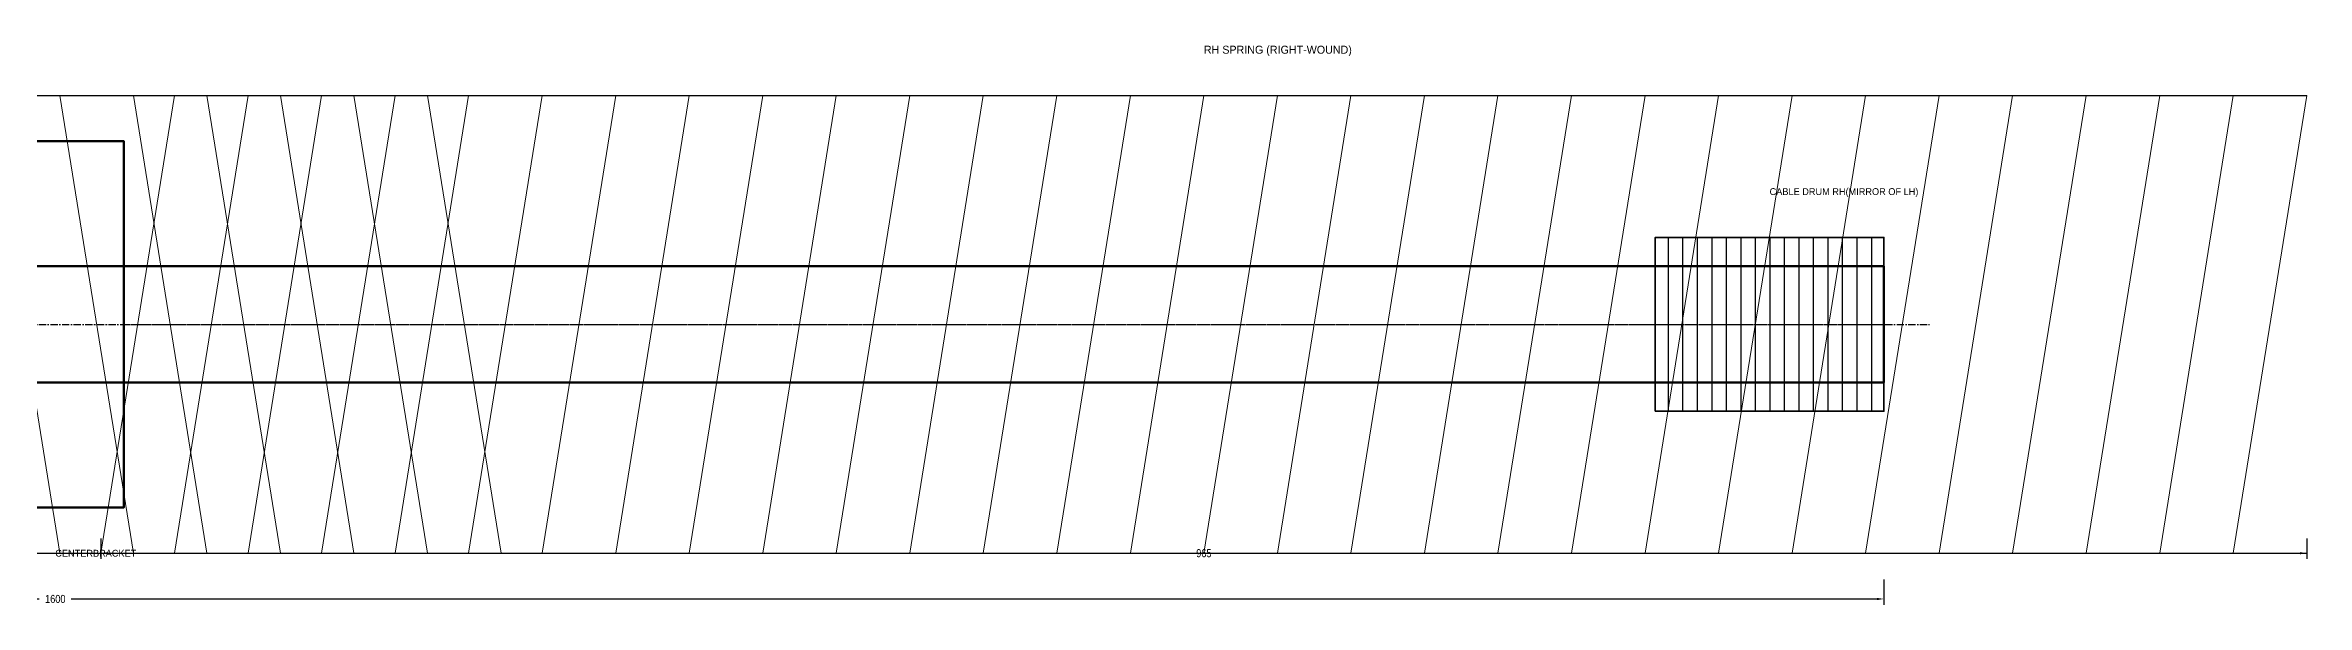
# Model space of a CAD drawing. Header units: millimetres. Extents: x 0 to 1835, y 0 to 594.
# Drawn here: x 846 to 1835, y 178 to 422 of the extents above; entities that cross this region are included whole.
import ezdxf
from ezdxf.enums import TextEntityAlignment as Align

# ---------------------------------------------------------------- set-up
doc = ezdxf.new("R2010")
doc.units = ezdxf.units.MM
doc.linetypes.add('CENTER', pattern=[5.08, 3.175, -0.635, 0.635, -0.635])
doc.linetypes.add('DASHED', pattern=[1.524, 1.27, -0.254])
for name, color, linetype in [('CENTER', 1, 'CENTER'), ('DIM', 2, 'Continuous'), ('HATCH', 8, 'Continuous'), ('HIDDEN', 3, 'DASHED'), ('NOTES', 3, 'Continuous'), ('OUTLINE', 7, 'Continuous')]:
    doc.layers.add(name, color=color, linetype=linetype)
doc.styles.add('OpenSansCondensed-Light', font='OpenSansCondensed-Light.ttf')
doc.dimstyles.get("Standard").update_dxf_attribs({"dimtxt": 3.5, "dimasz": 3, "dimexe": 2.5, "dimexo": 1.5, "dimgap": 1, "dimtad": 1, "dimcen": 2.5, "dimazin": 3, "dimtfac": 1, "dimtmove": 0, "dimatfit": 3})

# ---------------------------------------------------------------- blocks, each defined once
blk = doc.blocks.new('_CLOSEDFILLED')
at = {"color": 0, "linetype": 'BYBLOCK'}
blk.add_solid([(-1, 0.16), (0, 0), (-1, -0.16)], dxfattribs=at)
blk = doc.blocks.new('*D1')
for p, q in [((50, 188.5), (50, 177.5)), ((1650, 188.5), (1650, 177.5)), ((53, 180), (843, 180)), ((857, 180), (1647, 180))]:
    blk.add_line(p, q)
at = {"layer": 'Defpoints'}
for p in [(50, 190), (1650, 190), (50, 180)]:
    blk.add_point(p, dxfattribs=at)
at = {"layer": 'DIM', "xscale": 3, "yscale": 3, "rotation": 180}
blk.add_blockref('_CLOSEDFILLED', (50, 180), dxfattribs=at)
at = {"layer": 'DIM', "xscale": 3, "yscale": 3}
blk.add_blockref('_CLOSEDFILLED', (1650, 180), dxfattribs=at)
at = {"layer": 'DIM', "insert": (850, 180), "char_height": 3.5, "attachment_point": 5, "style": 'OpenSansCondensed-Light'}
blk.add_mtext('1600', dxfattribs=at)
blk = doc.blocks.new('*D2')
for p, q in [((870, 206.5), (870, 197.5)), ((873, 200), (1347.25, 200)), ((1357.75, 200), (1832, 200)), ((1835, 206.5), (1835, 197.5))]:
    blk.add_line(p, q)
at = {"layer": 'Defpoints'}
for p in [(870, 208), (1835, 208), (870, 200)]:
    blk.add_point(p, dxfattribs=at)
at = {"layer": 'DIM', "xscale": 3, "yscale": 3, "rotation": 180}
blk.add_blockref('_CLOSEDFILLED', (870, 200), dxfattribs=at)
at = {"layer": 'DIM', "xscale": 3, "yscale": 3}
blk.add_blockref('_CLOSEDFILLED', (1835, 200), dxfattribs=at)
at = {"layer": 'DIM', "insert": (1352.5, 200), "char_height": 3.5, "attachment_point": 5, "style": 'OpenSansCondensed-Light'}
blk.add_mtext('965', dxfattribs=at)

msp = doc.modelspace()

# ---------------------------------------------------------------- hatches: boundary and pattern name
at = {"layer": 'HATCH'}
h = msp.add_hatch(dxfattribs=at)
h.set_pattern_fill('ANSI31', scale=2, angle=45)
h.paths.add_polyline_path([(1550, 262), (1650, 262), (1650, 338), (1550, 338)])

# ---------------------------------------------------------------- linework, layer by layer
at = {"layer": 'CENTER'}
msp.add_line((30, 300), (1670, 300), dxfattribs=at)
at = {"layer": 'HIDDEN'}
msp.add_line((880, 300), (1650, 300), dxfattribs=at)
at = {"layer": 'OUTLINE', "lineweight": 25}
for p, q in [((80, 400), (1045, 400)), ((870, 400), (1835, 400)), ((80, 200), (1045, 200)), ((870, 200), (1835, 200))]:
    msp.add_line(p, q, dxfattribs=at)
at = {"layer": 'OUTLINE', "lineweight": 13}
for p, q in [((819.833, 400), (852, 200)), ((852, 400), (884.167, 200)), ((870, 200), (902.167, 400)), ((884.167, 400), (916.333, 200)), ((902.167, 200), (934.333, 400)), ((916.333, 400), (948.5, 200)), ((934.333, 200), (966.5, 400)), ((948.5, 400), (980.667, 200)), ((966.5, 200), (998.667, 400)), ((980.667, 400), (1012.833, 200)), ((998.667, 200), (1030.833, 400)), ((1012.833, 400), (1045, 200)), ((1030.833, 200), (1063, 400)), ((1063, 200), (1095.167, 400)), ((1095.167, 200), (1127.333, 400)), ((1127.333, 200), (1159.5, 400)), ((1159.5, 200), (1191.667, 400)), ((1191.667, 200), (1223.833, 400)), ((1223.833, 200), (1256, 400)), ((1256, 200), (1288.167, 400)), ((1288.167, 200), (1320.333, 400)), ((1320.333, 200), (1352.5, 400)), ((1352.5, 200), (1384.667, 400)), ((1384.667, 200), (1416.833, 400)), ((1416.833, 200), (1449, 400)), ((1449, 200), (1481.167, 400)), ((1481.167, 200), (1513.333, 400)), ((1513.333, 200), (1545.5, 400)), ((1545.5, 200), (1577.667, 400)), ((1577.667, 200), (1609.833, 400)), ((1609.833, 200), (1642, 400)), ((1642, 200), (1674.167, 400)), ((1674.167, 200), (1706.333, 400)), ((1706.333, 200), (1738.5, 400)), ((1738.5, 200), (1770.667, 400)), ((1770.667, 200), (1802.833, 400)), ((1802.833, 200), (1835, 400))]:
    msp.add_line(p, q, dxfattribs=at)
at = {"layer": 'OUTLINE', "lineweight": 50}
for points in [[(820, 220), (880, 220), (880, 380), (820, 380), (820, 220)], [(50, 274.6), (1650, 274.6), (1650, 325.4), (50, 325.4), (50, 274.6)]]:
    msp.add_lwpolyline(points, dxfattribs=at)
at = {"layer": 'OUTLINE', "lineweight": 35}
msp.add_lwpolyline([(1550, 262), (1650, 262), (1650, 338), (1550, 338), (1550, 262)], dxfattribs=at)

# ---------------------------------------------------------------- texts
at = {"layer": 'NOTES'}
for s, height, p in [('RH SPRING (RIGHT-WOUND)', 3.5, (1352.5, 420)), ('CABLE DRUM RH(MIRROR OF LH)', 3, (1600, 358)), ('CENTERBRACKET', 3, (850, 200))]:
    msp.add_text(s, height=height, dxfattribs=at).set_placement(p, align=Align.MIDDLE_LEFT)

# ---------------------------------------------------------------- dimensions: what is measured, and where the dimension line sits
at = {"layer": 'DIM'}
for base, p1, p2, picture, middle in [((870, 200), (870, 208), (1835, 208), '*D2', (1352.5, 200)), ((50, 180), (50, 190), (1650, 190), '*D1', (850, 180))]:
    dim = msp.add_linear_dim(base=base, p1=p1, p2=p2, dimstyle='Standard', dxfattribs=at)
    dim.commit()
    dim.dimension.update_dxf_attribs({"geometry": picture, "text_midpoint": middle})

doc.saveas('drawing.dxf')
